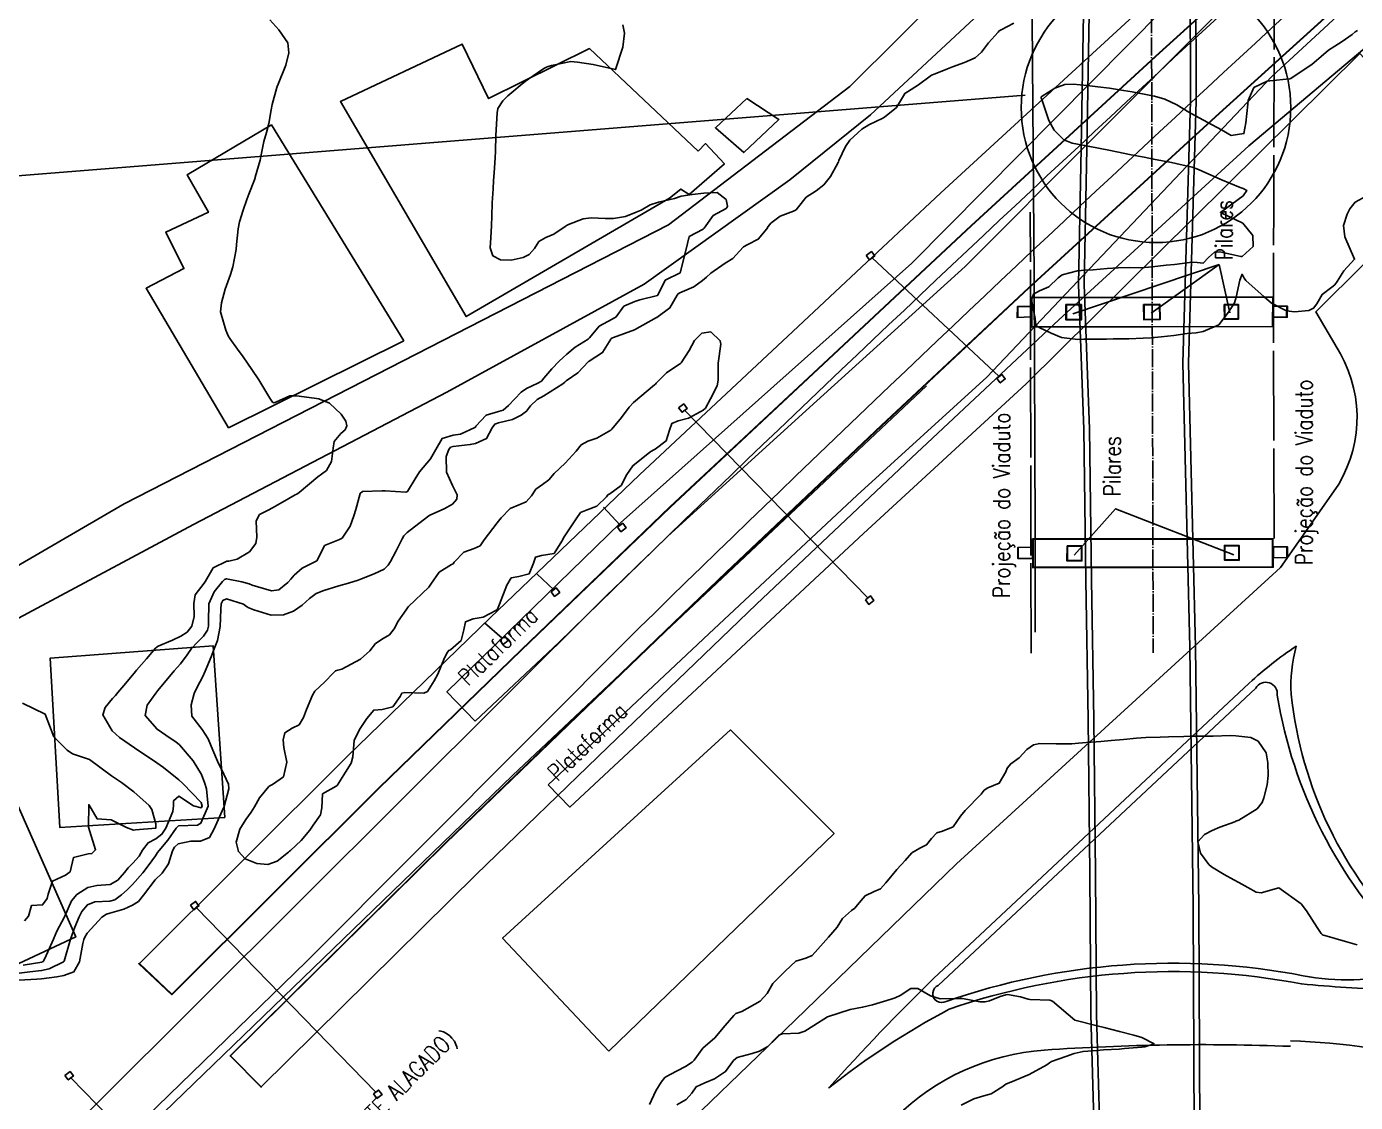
# Model space of a CAD drawing. Header units: metres. Extents: x 318500 to 325275, y 7408834 to 7428799.
# Drawn here: x 320488 to 320606.3, y 7414502.5 to 7414598.2 of the extents above; entities that cross this region are included whole.
import ezdxf

# ---------------------------------------------------------------- set-up
doc = ezdxf.new("R2010")
doc.units = ezdxf.units.M
doc.header["$MEASUREMENT"] = 0
for name, pattern in [('CONTINUO', [0]), ('TRACEJADO', [8.7, 8, -0.7]), ('TRACO-PONTO', [1.88, 1.6, -0.14, 0, -0.14])]:
    doc.linetypes.add(name, pattern=pattern)
for name, color, linetype in [('Canteiro', 45, 'Continuous'), ('Curvas de Nivel 1m', 11, 'Continuous'), ('Curvas de Nivel 5m', 15, 'Continuous'), ('Edificações', 30, 'Continuous'), ('Estação', 45, 'Continuous'), ('Linha Férrea', 20, 'Continuous'), ('PILAR', 45, 'Continuous'), ('PLATAFORMA', 45, 'Continuous'), ('Pontes_Viadutos_Tubos', 190, 'Continuous'), ('Pórticos', 45, 'Continuous'), ('Subestação Elétrica', 143, 'Continuous'), ('TEXTO', 45, 'Continuous'), ('VIADUTO', 190, 'Continuous'), ('Vias Primárias', 230, 'Continuous'), ('Vias Secundárias', 230, 'Continuous')]:
    doc.layers.add(name, color=color, linetype=linetype)
doc.styles.add('ROMANS', font='romans', dxfattribs={"height": 0.2})

msp = doc.modelspace()

# ---------------------------------------------------------------- linework, layer by layer
at = {"layer": 'Canteiro'}
msp.add_lwpolyline([(320569.14, 7414512.91), (320597.4, 7414539.34, -0.82853), (320599.31, 7414538.72, 0.155221), (320610.75, 7414516.25, -0.788711), (320610.6, 7414514.1, -0.115557), (320601.61, 7414513.77, 0.131907), (320569.83, 7414511.48, -1.059905), (320569.14, 7414512.91, 0.220524)], format="xyb", dxfattribs=at)
at = {"layer": 'Curvas de Nivel 1m', "flags": 128}
for points, elevation in [([(320487.31, 7414513.36), (320488.89, 7414513.47), (320489.32, 7414513.5), (320490.67, 7414513.67), (320491.32, 7414513.78), (320492.21, 7414514.11), (320492.7, 7414515), (320493, 7414516.64), (320493.09, 7414516.99), (320493.16, 7414517.2), (320493.37, 7414517.55), (320494.07, 7414518.29), (320494.69, 7414518.97), (320495.11, 7414519.24), (320495.4, 7414519.32), (320496.65, 7414519.7), (320497.41, 7414520.05), (320497.96, 7414520.38), (320498.41, 7414520.93), (320499.43, 7414522.29), (320500.06, 7414522.9), (320500.63, 7414523.72), (320500.99, 7414524.89), (320501.15, 7414525.21), (320501.48, 7414525.49), (320502.62, 7414525.73), (320503.48, 7414525.75), (320504.27, 7414526.06), (320504.7, 7414526.84), (320505.52, 7414528.7), (320505.58, 7414528.83), (320505.98, 7414530.39), (320505.95, 7414530.82), (320505.56, 7414531.7), (320504.99, 7414532.84), (320504.58, 7414533.83), (320504.14, 7414534.85), (320503.61, 7414535.67), (320502.71, 7414536.87), (320502.63, 7414537.88), (320502.92, 7414538.87), (320503.15, 7414539.38), (320503.68, 7414540.39), (320503.9, 7414540.86), (320504.41, 7414542.14), (320504.68, 7414542.85), (320504.97, 7414543.59), (320505.21, 7414544.84), (320505.27, 7414546.35), (320505.31, 7414546.84), (320505.45, 7414547.15), (320505.77, 7414547.3), (320507.31, 7414546.81), (320507.57, 7414546.62), (320507.76, 7414546.5), (320508.22, 7414546.33), (320509.75, 7414545.85), (320510.85, 7414545.87), (320511.75, 7414546.19), (320512.53, 7414546.74), (320513.17, 7414547.32), (320513.78, 7414547.77), (320514.44, 7414548.05), (320515.79, 7414548.45), (320516.63, 7414548.69), (320517.5, 7414548.97), (320517.8, 7414549.07), (320518.93, 7414549.52), (320519.81, 7414549.94), (320520.17, 7414550.29), (320520.37, 7414550.63), (320520.89, 7414551.58), (320521.42, 7414552.62), (320521.56, 7414552.91), (320521.86, 7414553.21), (320523.68, 7414554.59), (320523.79, 7414554.68), (320523.87, 7414554.73), (320525.15, 7414555.3), (320525.89, 7414555.73), (320526.29, 7414556.16), (320526.31, 7414556.56), (320525.91, 7414557.39), (320525.36, 7414558.57), (320525.33, 7414559.96), (320525.57, 7414560.57), (320525.73, 7414560.79), (320525.95, 7414560.86), (320527.48, 7414561.02), (320527.96, 7414561.1), (320528.94, 7414561.56), (320529.44, 7414562.52), (320529.66, 7414562.84), (320529.99, 7414562.94), (320531.24, 7414563.24), (320532, 7414563.63), (320532.5, 7414563.98), (320532.83, 7414564.47), (320533.45, 7414565.03), (320534.02, 7414565.35), (320535.73, 7414566.43), (320535.9, 7414566.57), (320536.03, 7414566.68), (320537.06, 7414567.4), (320538.01, 7414568.4), (320538.04, 7414568.42), (320538.06, 7414568.44), (320539.26, 7414569.2), (320539.98, 7414570.38), (320540.03, 7414570.45), (320540.09, 7414570.48), (320540.24, 7414570.53), (320542.1, 7414571.22), (320544.07, 7414572.32), (320544.1, 7414572.33), (320545.25, 7414573.18), (320545.91, 7414574.3), (320546, 7414574.44), (320546.14, 7414574.52), (320547.37, 7414575.06), (320548.16, 7414575.62), (320548.52, 7414575.91), (320548.89, 7414576.26), (320550.18, 7414577.15), (320550.86, 7414577.56), (320551.44, 7414578.23), (320551.8, 7414578.62), (320552.2, 7414578.81), (320553.12, 7414579.29), (320553.88, 7414580.2), (320554, 7414580.41), (320554.23, 7414580.71), (320555.08, 7414581.33), (320556.24, 7414581.77), (320556.49, 7414581.91), (320556.69, 7414582.16), (320557.39, 7414583.02), (320558.26, 7414583.6), (320558.96, 7414584.13), (320559.54, 7414584.86), (320560.22, 7414586.11), (320560.25, 7414586.17), (320560.3, 7414586.29), (320560.89, 7414587.53), (320561.26, 7414588.1), (320562.34, 7414589.09), (320562.96, 7414589.46), (320564.2, 7414590.06), (320564.3, 7414590.11), (320564.35, 7414590.14), (320565.42, 7414590.99), (320566.04, 7414592.04), (320566.17, 7414592.25), (320566.39, 7414592.41), (320567.38, 7414593.03), (320568.41, 7414593.79), (320568.54, 7414593.87), (320568.87, 7414594), (320569.97, 7414594.43), (320570.42, 7414594.61), (320571.46, 7414595), (320572.42, 7414595.43), (320573, 7414595.94), (320573.62, 7414596.76), (320574.46, 7414597.71), (320574.57, 7414597.81), (320574.73, 7414597.92), (320575.86, 7414598.51)], 723), ([(320487.32, 7414514.01), (320488.28, 7414514.1), (320489.33, 7414514.22), (320489.99, 7414514.37), (320491.29, 7414515.01), (320491.34, 7414515.07), (320491.9, 7414517.01), (320492.29, 7414518.1), (320492.67, 7414519), (320492.92, 7414519.47), (320493.41, 7414520.06), (320494.05, 7414520.34), (320495.41, 7414520.41), (320495.85, 7414520.52), (320496.43, 7414520.95), (320496.95, 7414521.42), (320497.43, 7414521.89), (320498.34, 7414522.93), (320498.82, 7414523.55), (320499.46, 7414524.44), (320499.65, 7414524.72), (320499.79, 7414524.91), (320500.56, 7414525.82), (320501.3, 7414526.88), (320501.5, 7414527.1), (320503.21, 7414527.15), (320503.5, 7414527.33), (320504.16, 7414528.85), (320504.01, 7414530.39), (320503.86, 7414530.86), (320503.56, 7414531.68), (320502.83, 7414532.87), (320501.59, 7414534.3), (320501.27, 7414534.56), (320500.77, 7414534.89), (320499.61, 7414535.69), (320498.54, 7414536.93), (320498.72, 7414537.85), (320499.48, 7414538.91), (320499.66, 7414539.15), (320501.12, 7414540.89), (320501.38, 7414541.19), (320501.69, 7414541.51), (320502.27, 7414542.31), (320502.67, 7414542.87), (320503.17, 7414543.41), (320503.73, 7414543.98), (320504.09, 7414544.5), (320504.18, 7414544.85), (320504.18, 7414545.28), (320504.2, 7414546.85), (320504.7, 7414547.92), (320505.43, 7414548.84), (320505.6, 7414549.02), (320505.79, 7414549.08), (320507.14, 7414548.81), (320507.79, 7414548.62), (320508.07, 7414548.52), (320509.78, 7414548), (320510.44, 7414548.11), (320511.25, 7414548.76), (320511.51, 7414549.04), (320511.8, 7414549.4), (320512.52, 7414550.03), (320513.82, 7414550.69), (320513.84, 7414550.7), (320513.86, 7414550.72), (320514.52, 7414552.03), (320515.84, 7414552.56), (320516.08, 7414552.7), (320516.78, 7414553.76), (320517.13, 7414554.68), (320517.3, 7414555.25), (320517.69, 7414556.67), (320517.9, 7414556.85), (320519.63, 7414556.91), (320519.9, 7414556.9), (320521.74, 7414556.79), (320521.9, 7414556.85), (320522.57, 7414557.96), (320522.97, 7414558.6), (320523.94, 7414559.75), (320524.41, 7414560.58), (320524.98, 7414561.56), (320525.97, 7414561.84), (320526.6, 7414561.93), (320527.88, 7414562.54), (320527.94, 7414562.58), (320527.98, 7414562.65), (320528.89, 7414563.64), (320530, 7414563.96), (320530.42, 7414564.09), (320530.9, 7414564.5), (320532.02, 7414565.68), (320532.5, 7414566), (320533.51, 7414566.47), (320533.83, 7414566.67), (320534.04, 7414566.92), (320534.73, 7414567.77), (320535.4, 7414568.44), (320535.74, 7414568.76), (320536.07, 7414569.05), (320536.82, 7414569.68), (320537.97, 7414570.4), (320538.09, 7414570.51), (320538.95, 7414571.55), (320540.11, 7414572.17), (320540.47, 7414572.37), (320541.16, 7414573.33), (320542.13, 7414573.76), (320542.58, 7414573.9), (320544.14, 7414574.28), (320544.16, 7414574.3), (320544.18, 7414574.32), (320544.84, 7414575.64), (320546.17, 7414576.3), (320546.68, 7414578.29), (320546.97, 7414579.52), (320548.22, 7414580.19), (320548.26, 7414580.23), (320548.29, 7414580.27), (320549.11, 7414581.39), (320550.25, 7414582.03), (320550.35, 7414582.13), (320550.38, 7414582.24), (320550.26, 7414582.81), (320549.45, 7414583.44), (320548.26, 7414583.37), (320547.24, 7414583.26), (320546.26, 7414583.12), (320545.66, 7414582.91), (320544.25, 7414582.57), (320543.51, 7414582.33), (320542.7, 7414581.88), (320542.24, 7414581.68), (320541.29, 7414581.31), (320540.23, 7414581.12), (320539.5, 7414581.12), (320538.23, 7414581.19), (320537.54, 7414581.1), (320536.22, 7414580.6), (320536.1, 7414580.55), (320535.92, 7414580.43), (320534.92, 7414579.74), (320534.2, 7414579.43), (320533.58, 7414579.08), (320533.2, 7414578.47), (320532.74, 7414577.92), (320532.18, 7414577.67), (320531.11, 7414577.43), (320530.18, 7414577.45), (320529.48, 7414577.81), (320529.26, 7414578.52), (320529.32, 7414579.41), (320529.38, 7414580.52), (320529.41, 7414581.34), (320529.44, 7414582.52), (320529.51, 7414583.77), (320529.56, 7414584.52), (320529.61, 7414585.19), (320529.7, 7414586.52), (320529.72, 7414587.11), (320529.76, 7414588.52), (320529.84, 7414590.02), (320529.87, 7414590.52), (320529.95, 7414590.92), (320530.37, 7414591.59), (320530.83, 7414592.04), (320531.36, 7414592.5), (320531.91, 7414592.97), (320532.39, 7414593.34), (320533.07, 7414593.81), (320534.04, 7414594.46), (320534.27, 7414594.6), (320534.41, 7414594.66), (320534.71, 7414594.75), (320536.42, 7414595.09), (320537.03, 7414595.04), (320538.41, 7414594.83), (320540.41, 7414594.38), (320541.05, 7414596.37), (320541.2, 7414597.62), (320541.05, 7414598.37)], 722), ([(320487.69, 7414514.7), (320489.34, 7414514.98), (320489.39, 7414514.99), (320489.46, 7414515.04), (320489.61, 7414515.3), (320490.39, 7414517.03), (320490.68, 7414517.72), (320491.36, 7414519.02), (320491.39, 7414519.07), (320492, 7414520.42), (320492.47, 7414521), (320493.43, 7414521.63), (320494.24, 7414521.79), (320495.43, 7414521.89), (320496.1, 7414522.28), (320496.7, 7414522.95), (320497.02, 7414523.37), (320497.45, 7414523.77), (320498, 7414524.39), (320498.31, 7414524.93), (320498.81, 7414525.59), (320499.49, 7414525.95), (320500.03, 7414526.36), (320500.38, 7414526.9), (320501, 7414528.37), (320501.07, 7414528.89), (320501.07, 7414529.34), (320501.53, 7414529.74), (320502.85, 7414528.87), (320503.52, 7414528.69), (320503.63, 7414528.86), (320503.52, 7414529.19), (320501.9, 7414530.88), (320501.55, 7414531.2), (320500.19, 7414532.28), (320499.58, 7414532.72), (320499.3, 7414532.91), (320498.25, 7414533.59), (320497.59, 7414534.03), (320496.26, 7414534.95), (320495.61, 7414535.55), (320494.79, 7414536.97), (320494.98, 7414537.63), (320495.65, 7414538.42), (320495.9, 7414538.71), (320496.1, 7414538.96), (320496.81, 7414539.8), (320497.68, 7414540.82), (320497.78, 7414540.94), (320498.66, 7414541.96), (320499.47, 7414542.91), (320499.6, 7414543.02), (320499.71, 7414543.08), (320500.98, 7414543.63), (320501.73, 7414543.96), (320502.27, 7414544.33), (320502.69, 7414544.87), (320502.9, 7414545.72), (320502.87, 7414546.87), (320503, 7414547.64), (320503.79, 7414548.68), (320503.87, 7414548.77), (320503.92, 7414548.86), (320504.61, 7414550.05), (320505.82, 7414550.64), (320505.99, 7414550.66), (320506.72, 7414550.82), (320507.83, 7414551.49), (320508.4, 7414552.23), (320508.49, 7414552.79), (320508.42, 7414554.24), (320508.73, 7414554.79), (320509.48, 7414555.18), (320509.88, 7414555.38), (320510.76, 7414555.89), (320511.9, 7414556.54), (320512.04, 7414556.61), (320512.24, 7414556.74), (320513.91, 7414558.14), (320514.25, 7414558.38), (320514.68, 7414558.71), (320515.12, 7414559.52), (320515.29, 7414560.71), (320515.38, 7414561.28), (320515.97, 7414562), (320516.34, 7414562.33), (320516.51, 7414562.69), (320516.4, 7414563.11), (320515.99, 7414563.72), (320514.95, 7414564.71), (320514.01, 7414565.08), (320513.59, 7414565.14), (320512.01, 7414565.34), (320511.41, 7414565.36), (320510.17, 7414564.78), (320510, 7414564.74), (320509.89, 7414564.78), (320509.64, 7414565.15), (320508.66, 7414566.79), (320508.04, 7414567.71), (320507.26, 7414568.81), (320506.76, 7414569.51), (320506.08, 7414570.46), (320505.93, 7414570.68), (320505.86, 7414570.83), (320505.72, 7414571.2), (320505.26, 7414572.84), (320505.33, 7414573.64), (320505.68, 7414574.84), (320506.15, 7414576.16), (320506.36, 7414576.83), (320506.64, 7414578.36), (320506.68, 7414578.82), (320506.81, 7414580.22), (320506.94, 7414580.82), (320507.28, 7414581.86), (320507.59, 7414582.81), (320507.76, 7414583.29), (320508.27, 7414584.58), (320508.33, 7414584.74), (320508.35, 7414584.8), (320508.77, 7414586.32), (320508.86, 7414586.79), (320509.12, 7414587.99), (320509.34, 7414588.79), (320509.55, 7414589.57), (320509.77, 7414590.79), (320509.86, 7414591.28), (320510.26, 7414592.78), (320510.29, 7414592.87), (320510.38, 7414593.09), (320511.06, 7414594.77), (320511.32, 7414595.87), (320511.23, 7414596.77), (320510.45, 7414597.9), (320509.63, 7414598.79)], 721), ([(320607.89, 7414583.48), (320606.26, 7414582.58), (320605.78, 7414581.98), (320605.54, 7414581.51), (320605.22, 7414580.52), (320605.32, 7414579.51), (320606.19, 7414577.5), (320605.23, 7414576.46), (320604.65, 7414575.52), (320604.45, 7414575.23), (320604.16, 7414575.02), (320603.32, 7414574.37), (320602.84, 7414573.54), (320602.54, 7414573.14), (320602.13, 7414572.95), (320600.86, 7414572.84), (320600.13, 7414572.92), (320598.81, 7414573.59), (320598.15, 7414574.17), (320596.52, 7414575.62), (320596.37, 7414575.83), (320596.18, 7414576.17), (320595.99, 7414575.63), (320595.67, 7414574.12), (320595.5, 7414573.64), (320594.98, 7414572.8), (320594.11, 7414571.66), (320592.71, 7414571.07), (320592.1, 7414570.97), (320591.3, 7414570.89), (320590.1, 7414570.72), (320588.97, 7414570.6), (320588.1, 7414570.51), (320587.38, 7414570.47), (320586.1, 7414570.43), (320584.72, 7414570.41), (320584.1, 7414570.4), (320582.67, 7414570.38), (320582.1, 7414570.38), (320581.55, 7414570.37), (320580.1, 7414570.55), (320579.18, 7414570.94), (320578.11, 7414571.43), (320577.84, 7414571.61), (320577.79, 7414571.87), (320577.75, 7414572.24), (320577.45, 7414573.88), (320577.61, 7414574.41), (320578.15, 7414574.68), (320578.97, 7414575.05), (320579.82, 7414575.85), (320580.17, 7414576.13), (320581.52, 7414576.48), (320582.18, 7414576.52), (320582.93, 7414576.56), (320584.18, 7414576.67), (320585.14, 7414576.74), (320586.18, 7414576.76), (320587.18, 7414576.75), (320588.18, 7414576.83), (320589.44, 7414576.98), (320590.18, 7414577.03), (320591.75, 7414577.25), (320592.19, 7414577.22), (320592.71, 7414577.15), (320593.2, 7414577.67), (320593.74, 7414578.12), (320594.2, 7414578.16), (320596.08, 7414577.74), (320596.19, 7414577.75), (320597.18, 7414578.64), (320597.13, 7414579.62), (320596.24, 7414580.72), (320594.25, 7414581.66), (320596.27, 7414583.16), (320596.6, 7414583.62), (320596.27, 7414583.81), (320596, 7414583.9), (320594.28, 7414584.6), (320592.64, 7414585.33), (320592.3, 7414585.49), (320591.75, 7414585.69), (320590.3, 7414586.03), (320589.91, 7414586.11), (320588.31, 7414586.42), (320587.48, 7414586.58), (320586.32, 7414586.8), (320585.04, 7414587.05), (320584.32, 7414587.2), (320582.62, 7414587.52), (320582.33, 7414587.58), (320581.06, 7414587.83), (320580.33, 7414588.14), (320579.47, 7414588.98), (320578.99, 7414589.86), (320578.38, 7414591.62), (320578.3, 7414591.87), (320578.31, 7414591.94), (320578.38, 7414592), (320579.53, 7414592.72), (320580.4, 7414593.05), (320581.15, 7414593.08), (320582.4, 7414592.95), (320583.35, 7414592.85), (320584.39, 7414592.72), (320585.64, 7414592.52), (320586.39, 7414592.39), (320588.06, 7414592.07), (320588.38, 7414592), (320589.32, 7414591.73), (320590.37, 7414591.23), (320591.45, 7414590.6), (320592.36, 7414590.09), (320593.12, 7414589.67), (320594.34, 7414589.01), (320595.21, 7414588.52), (320596.34, 7414588.68), (320596.51, 7414589.63), (320596.69, 7414591.31), (320596.73, 7414591.62), (320597.23, 7414592.78), (320598.41, 7414593.34), (320598.65, 7414593.37), (320600.41, 7414593.55), (320600.44, 7414593.55), (320600.52, 7414593.58), (320602.42, 7414594.87), (320602.8, 7414595.17), (320603.22, 7414595.54), (320603.87, 7414596.1), (320604.44, 7414596.47), (320605.1, 7414596.87), (320605.98, 7414597.51), (320606.25, 7414597.72), (320606.47, 7414597.85)], 724), ([(320606.42, 7414516.52), (320605.38, 7414516.8), (320603.56, 7414517.35), (320603.39, 7414517.39), (320603.3, 7414517.44), (320603.22, 7414517.52), (320602.88, 7414518.05), (320601.92, 7414519.54), (320601.43, 7414520.16), (320599.45, 7414521.58), (320597.89, 7414521.15), (320597.44, 7414521.21), (320596.7, 7414521.61), (320595.9, 7414522.07), (320595.46, 7414522.3), (320594.6, 7414522.78), (320593.47, 7414523.46), (320593.23, 7414523.66), (320592.48, 7414524.67), (320592.25, 7414525.67), (320592.84, 7414526.34), (320593.52, 7414526.69), (320594.19, 7414526.98), (320595.53, 7414527.47), (320595.64, 7414527.52), (320595.88, 7414527.62), (320597.54, 7414528.62), (320597.96, 7414529.19), (320598.11, 7414529.59), (320598.42, 7414530.74), (320598.5, 7414531.59), (320598.47, 7414532.71), (320598.32, 7414533.59), (320597.62, 7414534.63), (320596.97, 7414534.96), (320595.62, 7414535.12), (320595.12, 7414535.14), (320593.62, 7414535.09), (320592.21, 7414535.08), (320591.62, 7414535.08), (320591, 7414535.06), (320589.62, 7414535.02), (320588.9, 7414535), (320587.62, 7414534.96), (320586.77, 7414534.9), (320585.62, 7414534.79), (320584.52, 7414534.68), (320583.62, 7414534.6), (320582.32, 7414534.52), (320581.62, 7414534.45), (320581.04, 7414534.4), (320579.62, 7414534.4), (320578.18, 7414534.42), (320577.61, 7414534.3), (320577.03, 7414533.88), (320576.34, 7414533.15), (320575.59, 7414532.63), (320575.26, 7414532.23), (320575.14, 7414531.9), (320574.57, 7414530.9), (320573.56, 7414530.48), (320573.22, 7414530.26), (320572.95, 7414529.93), (320571.54, 7414528.46), (320571.13, 7414527.96), (320570.46, 7414527.02), (320569.51, 7414526.62), (320569.02, 7414526.47), (320568.54, 7414525.99), (320568.08, 7414525.41), (320567.49, 7414525.12), (320566.8, 7414524.7), (320566.18, 7414524.02), (320565.46, 7414523.22), (320564.46, 7414522.04), (320563.99, 7414521.51), (320563.44, 7414521.26), (320562.62, 7414520.88), (320561.94, 7414520.07), (320561.72, 7414519.78), (320561.41, 7414519.57), (320560.63, 7414518.86), (320560.15, 7414518.1), (320559.38, 7414517.19), (320558.42, 7414516.12), (320557.93, 7414515.56), (320557.36, 7414515.34), (320556.45, 7414515.05), (320555.5, 7414514.16), (320555.43, 7414514.07), (320555.34, 7414514.01), (320554.41, 7414513.08), (320553.92, 7414512.18), (320553.3, 7414511.5), (320551.66, 7414510.58), (320551.29, 7414510.47), (320551.11, 7414510.4), (320550.94, 7414510.22), (320550.16, 7414509.35), (320549.26, 7414508.24), (320548.19, 7414507.31), (320547.4, 7414506.27), (320547.23, 7414506.09), (320546.63, 7414505.69), (320545.22, 7414504.95), (320544.81, 7414504.71), (320544.47, 7414504.31), (320543.99, 7414503.52), (320543.45, 7414502.32)], 723), ([(320571.18, 7414502.26), (320572.32, 7414502.81), (320573.2, 7414503.08), (320573.85, 7414503.26), (320574.88, 7414503.9), (320575.06, 7414504.06), (320575.21, 7414504.15), (320575.61, 7414504.29), (320577.22, 7414504.97), (320578.8, 7414505.85), (320579.05, 7414506.03), (320579.23, 7414506.13), (320580.48, 7414506.59), (320581.25, 7414506.86), (320582.03, 7414507.03), (320583.25, 7414507.13), (320583.86, 7414507.17), (320585.25, 7414507.24), (320585.73, 7414507.28), (320587.26, 7414507.42), (320587.54, 7414507.45), (320588.35, 7414507.72), (320587.27, 7414508.28), (320586.54, 7414508.48), (320585.28, 7414508.8), (320583.9, 7414509.16), (320583.28, 7414509.32), (320581.29, 7414509.82), (320579.31, 7414511.49), (320579.06, 7414511.59), (320577.31, 7414511.65), (320577.13, 7414511.69), (320576.47, 7414511.88), (320575.31, 7414512.09), (320575.14, 7414512.08), (320574.64, 7414511.91), (320573.7, 7414511.53), (320573.31, 7414511.45), (320572.84, 7414511.46), (320571.31, 7414511.73), (320571.09, 7414511.74), (320569.31, 7414511.72), (320568.46, 7414511.99), (320567.32, 7414512.63), (320566.71, 7414512.62), (320565.74, 7414512.02), (320565.31, 7414511.8), (320564.96, 7414511.68), (320563.3, 7414511.17), (320562.4, 7414510.97), (320561.3, 7414510.76), (320559.29, 7414510.11), (320558.05, 7414509.35), (320557.27, 7414508.83), (320556.74, 7414508.67), (320555.27, 7414508.59), (320554.96, 7414508.47), (320554.64, 7414508.17), (320553.96, 7414507.47), (320553.24, 7414507.05), (320552.58, 7414506.86), (320551.23, 7414506.5), (320551.08, 7414506.38), (320550.92, 7414506.22), (320550.21, 7414505.24), (320549.21, 7414504.61), (320548.35, 7414504.25), (320547.59, 7414503.88), (320547.2, 7414503.33), (320546.71, 7414502.76), (320545.88, 7414502.29)], 722)]:
    msp.add_lwpolyline(points, dxfattribs=dict(at, elevation=elevation))
at = {"layer": 'Curvas de Nivel 1m', "elevation": 724, "flags": 128}
msp.add_lwpolyline([(320548.9, 7414571.06), (320549.74, 7414570.25), (320549.78, 7414569.94), (320549.55, 7414568.25), (320549.55, 7414566.74), (320549.45, 7414566.25), (320548.86, 7414565.1), (320548.41, 7414564.26), (320548.21, 7414564.07), (320548.01, 7414563.95), (320546.91, 7414563.37), (320545.99, 7414563.12), (320545.41, 7414562.88), (320545.22, 7414562.31), (320544.92, 7414561.36), (320543.95, 7414560.61), (320543.76, 7414560.52), (320543.47, 7414560.33), (320541.94, 7414559.14), (320541.41, 7414558.36), (320540.91, 7414557.37), (320539.9, 7414556.65), (320539.73, 7414556.55), (320539.6, 7414556.38), (320538.74, 7414555.54), (320537.88, 7414555.22), (320537.3, 7414554.99), (320536.91, 7414554.41), (320535.85, 7414552.82), (320535.63, 7414552.43), (320534.95, 7414551.33), (320533.83, 7414551.16), (320533.28, 7414551.01), (320533.11, 7414550.47), (320532.74, 7414549.53), (320531.8, 7414549.28), (320531.13, 7414549.16), (320530.74, 7414548.5), (320530.08, 7414546.81), (320529.97, 7414546.51), (320529.9, 7414546.37), (320529.77, 7414546.26), (320528.63, 7414545.65), (320527.75, 7414545.53), (320527.05, 7414545.25), (320526.91, 7414544.55), (320526.68, 7414543.6), (320525.71, 7414542.77), (320525.57, 7414542.7), (320525.45, 7414542.56), (320525.2, 7414542.06), (320524.59, 7414540.58), (320524.26, 7414540), (320523.67, 7414539.06), (320523.35, 7414538.91), (320521.67, 7414538.97), (320521.39, 7414538.89), (320521.24, 7414538.62), (320520.59, 7414537.69), (320519.64, 7414537.46), (320518.89, 7414537.4), (320518.29, 7414536.66), (320517.62, 7414535.68), (320517.16, 7414534.68), (320517.03, 7414533.24), (320516.89, 7414532.68), (320516.39, 7414531.87), (320515.63, 7414530.7), (320515.55, 7414530.63), (320514.32, 7414529.94), (320514.26, 7414528.71), (320514.14, 7414528.09), (320513.5, 7414527.16), (320513.19, 7414526.72), (320512.43, 7414525.79), (320511.47, 7414524.92), (320511.38, 7414524.84), (320511.29, 7414524.75), (320510.28, 7414523.95), (320509.45, 7414523.67), (320508.48, 7414523.76), (320507.46, 7414524.18), (320506.85, 7414524.81), (320506.65, 7414525.64), (320506.96, 7414526.81), (320507.51, 7414527.67), (320507.99, 7414528.32), (320508.27, 7414528.79), (320508.73, 7414529.59), (320509.55, 7414530.59), (320509.65, 7414530.67), (320509.88, 7414530.78), (320510.85, 7414531.47), (320511.16, 7414532.76), (320510.9, 7414534.07), (320510.82, 7414534.76), (320510.99, 7414535.38), (320511.62, 7414535.78), (320512.26, 7414536.1), (320512.64, 7414536.73), (320512.91, 7414537.46), (320513.44, 7414538.72), (320513.66, 7414539.07), (320514.5, 7414539.88), (320515.32, 7414540.7), (320515.49, 7414540.9), (320515.69, 7414540.96), (320516.04, 7414541.05), (320517.7, 7414541.92), (320518.53, 7414542.66), (320519.06, 7414543.31), (320519.73, 7414543.77), (320520.28, 7414544.08), (320520.71, 7414544.63), (320521.06, 7414545.31), (320521.77, 7414546.31), (320521.89, 7414546.49), (320521.99, 7414546.62), (320523.79, 7414548.34), (320523.97, 7414548.59), (320524.72, 7414549.66), (320525.82, 7414550.34), (320525.96, 7414550.42), (320526.06, 7414550.56), (320526.92, 7414551.46), (320527.84, 7414551.78), (320528.36, 7414552.01), (320528.73, 7414552.53), (320529.87, 7414554.05), (320530.24, 7414554.5), (320531.04, 7414555.34), (320531.89, 7414555.7), (320532.45, 7414555.92), (320532.92, 7414556.47), (320533.32, 7414557.06), (320533.91, 7414557.46), (320534.48, 7414557.89), (320534.96, 7414558.44), (320535.94, 7414559.37), (320536.92, 7414560.42), (320537.36, 7414561), (320537.96, 7414561.31), (320538.76, 7414561.6), (320539.98, 7414562.3), (320540.02, 7414562.33), (320540.07, 7414562.38), (320540.94, 7414563.42), (320541.63, 7414564.36), (320542.01, 7414564.76), (320543.89, 7414566.32), (320543.96, 7414566.39), (320544.03, 7414566.48), (320544.95, 7414567.4), (320546.06, 7414568.14), (320546.16, 7414568.2), (320546.26, 7414568.3), (320546.98, 7414569.38), (320547.45, 7414570.28), (320548.1, 7414570.94)], close=True, dxfattribs=at)
at = {"layer": 'Curvas de Nivel 5m', "elevation": 720, "flags": 128}
msp.add_lwpolyline([(320487.8, 7414518.64), (320488.17, 7414519.06), (320488.44, 7414520.02), (320489.41, 7414520.06), (320489.82, 7414520.63), (320489.92, 7414521.03), (320490.29, 7414522.18), (320491.44, 7414522.72), (320491.87, 7414523.01), (320492.18, 7414524.29), (320493.46, 7414524.6), (320493.81, 7414524.64), (320494.13, 7414524.98), (320493.5, 7414526.99), (320493.52, 7414528.99), (320494.26, 7414527.73), (320495.51, 7414527.63), (320496.88, 7414526.95), (320497.5, 7414526.73), (320497.68, 7414526.75), (320499.5, 7414526.9), (320499.5, 7414527.29), (320499.15, 7414528.55), (320498.9, 7414528.92), (320497.54, 7414530.12), (320496.43, 7414530.95), (320495.56, 7414531.56), (320493.58, 7414532.99), (320492.08, 7414533.5), (320491.59, 7414533.82), (320490.43, 7414535.03), (320489.63, 7414537.04), (320487.64, 7414538)], dxfattribs=at)
at = {"layer": 'Edificações'}
for points in [[(320547.77, 7414587.13), (320548.43, 7414587.79), (320550.1, 7414586), (320546.97, 7414583.27), (320546.23, 7414583.74), (320545.23, 7414582.94), (320527.11, 7414572.41), (320515.92, 7414591.53), (320526.77, 7414596.65), (320529.11, 7414591.79), (320538.1, 7414596.25), (320547.77, 7414587.13)], [(320552.1, 7414591.79), (320549.3, 7414589.2), (320551.83, 7414587), (320554.96, 7414589.93), (320552.1, 7414591.79)], [(320521.58, 7414570.26), (320505.97, 7414562.52), (320498.62, 7414574.92), (320502, 7414576.68), (320500.38, 7414579.92), (320504.17, 7414581.68), (320502.27, 7414585), (320509.78, 7414589.46), (320521.58, 7414570.26)], [(320505.63, 7414527.84), (320504.61, 7414543.1), (320490.08, 7414542.01), (320490.95, 7414526.95), (320505.63, 7414527.84)], [(320458.49, 7414501.38), (320449.31, 7414521.57), (320483.62, 7414536.97), (320492.36, 7414517.22), (320458.49, 7414501.38)]]:
    msp.add_lwpolyline(points, close=True, dxfattribs=at)
at = {"layer": 'Estação'}
for points in [[(320558.32, 7414564.91), (320571.53, 7414576.86), (320605.28, 7414610.68), (320640.07, 7414641.31), (320665.06, 7414663.64), (320676.19, 7414673.74)], [(320534.42, 7414530.76), (320536.34, 7414528.77), (320562.47, 7414553.11), (320576.97, 7414566.41), (320606.66, 7414595.81), (320610.96, 7414591.17), (320644.2, 7414619.23), (320645.08, 7414619.97), (320645.72, 7414618.69), (320657.45, 7414629.69), (320655.66, 7414631.9), (320658.88, 7414634.82), (320655.21, 7414639.36), (320666.55, 7414649.49), (320664.48, 7414651.71), (320658.64, 7414646.78), (320642.14, 7414632.16), (320624.44, 7414617.43), (320598.83, 7414593.75), (320573.46, 7414567.01), (320561.91, 7414556.52), (320548.71, 7414544.17), (320534.42, 7414530.76)], [(320637.81, 7414644.37), (320601.97, 7414612.67), (320566.8, 7414577.15), (320540.86, 7414554.05), (320525.4, 7414539.02), (320527.91, 7414536.42)], [(320527.91, 7414536.42), (320535.37, 7414543.41), (320545.08, 7414552.86), (320558.32, 7414564.91)]]:
    msp.add_lwpolyline(points, dxfattribs=at)
at = {"layer": 'Linha Férrea'}
for points in [[(320223.39, 7414139.11, -0.076005), (320320.44, 7414312, -0.027328), (320414.07, 7414419.91, -0.009752), (320494.14, 7414502.31), (320539.58, 7414547.56, -0.011191), (320630.31, 7414631.79), (320756.6, 7414744.3), (320803.26, 7414786.66, 0.019521), (320844.17, 7414825.78, 0.046857), (320912.06, 7414907.56, 0.028693), (320959.44, 7414990.44), (320996.91, 7415059.89, -0.026975), (321044.53, 7415137.19, -0.050883), (321124.04, 7415226.54, -0.025562), (321181.81, 7415273.24, -0.010464), (321204.93, 7415290.01), (321276, 7415340.1, 0.037465), (321348.3, 7415399.17, 0.070178), (321431.57, 7415506.43, 0.032105), (321468.49, 7415582.4, 0.011032), (321478.31, 7415606.63)], [(320241.05, 7414171.32, -0.059467), (320320.45, 7414305.19), (320344.43, 7414335.6, -0.01773), (320382.82, 7414380.15), (320405.48, 7414405.16, -0.004312), (320469.58, 7414472.04, 0.00127), (320499.63, 7414502.17), (320512.9, 7414515.04), (320542.51, 7414544.71, -0.011757), (320633.32, 7414629.25), (320777.07, 7414757.12, 0.012969)]]:
    msp.add_lwpolyline(points, format="xyb", dxfattribs=at)
msp.add_lwpolyline([(320500.2, 7414501.6), (320531.25, 7414531.59), (320568.1, 7414566.23)], dxfattribs=at)
at = {"layer": 'PILAR', "linetype": 'CONTINUO'}
for points in [[(320577.44, 7414571.45, 729.7), (320598.92, 7414571.51, 729.73), (320598.95, 7414574.15, 729.73), (320577.42, 7414574.1, 729.7)], [(320598.89, 7414571.53, 730.99), (320598.92, 7414574.12, 730.99), (320577.46, 7414574.06, 731), (320577.47, 7414571.48, 731)], [(320580.49, 7414573.47, 724.63), (320580.5, 7414572.1, 724.63), (320581.9, 7414572.12, 724.56), (320581.88, 7414573.47, 724.56)], [(320580.54, 7414573.43, 729.72), (320580.55, 7414572.15, 729.71), (320581.85, 7414572.16, 729.72), (320581.84, 7414573.44, 729.72)], [(320587.42, 7414573.48, 723.6), (320587.44, 7414572.1, 723.6), (320588.88, 7414572.13, 723.54), (320588.86, 7414573.51, 723.54)], [(320587.46, 7414573.44, 729.72), (320587.48, 7414572.15, 729.71), (320588.85, 7414572.17, 729.73), (320588.83, 7414573.46, 729.72)], [(320594.59, 7414573.48, 723.54), (320594.61, 7414572.16, 723.54), (320595.87, 7414572.18, 723.52), (320595.86, 7414573.49, 723.52)], [(320594.64, 7414573.44, 729.74), (320594.65, 7414572.21, 729.72), (320595.84, 7414572.23, 729.72), (320595.82, 7414573.45, 729.74)], [(320577.39, 7414573.29, 731.16), (320576.18, 7414573.3, 731.61), (320576.16, 7414572.32, 731.6), (320577.4, 7414572.38, 731.17)], [(320598.97, 7414573.34, 731.22), (320600.18, 7414573.33, 731.62), (320600.15, 7414572.35, 731.61), (320598.95, 7414572.36, 731.23)], [(320577.54, 7414552.62, 728.59), (320577.56, 7414550.04, 728.6), (320598.95, 7414550.1, 728.58), (320598.93, 7414552.64, 728.61)], [(320577.6, 7414552.56, 730.15), (320577.6, 7414550.1, 729.92), (320598.9, 7414550.14, 729.89), (320598.89, 7414552.61, 729.89)], [(320594.62, 7414552.06, 723.16), (320594.62, 7414550.73, 723.16), (320595.91, 7414550.72, 723.16), (320595.92, 7414552.05, 723.21)], [(320577.54, 7414550.89, 730.08), (320577.54, 7414551.9, 730.07), (320576.22, 7414551.86, 730.36), (320576.22, 7414550.89, 730.37)], [(320580.6, 7414552.01, 723.41), (320580.59, 7414550.67, 723.36), (320581.92, 7414550.67, 723.34), (320581.93, 7414552.01, 723.41)], [(320580.64, 7414551.97, 728.58), (320580.63, 7414550.71, 728.58), (320581.89, 7414550.71, 728.57), (320581.89, 7414551.96, 728.58)], [(320594.65, 7414552.02, 728.57), (320594.65, 7414550.76, 728.55), (320595.89, 7414550.75, 728.55), (320595.88, 7414552.02, 728.56)], [(320598.98, 7414551.93, 730.06), (320600.22, 7414551.93, 730.44), (320600.22, 7414550.96, 730.42), (320598.98, 7414550.93, 730.05)]]:
    msp.add_polyline3d(points, close=True, dxfattribs=at)
for points in [[(320576.18, 7414573.3, 731.61), (320576.23, 7414573.26, 732.82), (320576.22, 7414572.39, 732.83), (320576.16, 7414572.32, 731.6)], [(320600.18, 7414573.33, 731.62), (320600.22, 7414573.34, 732.81), (320600.2, 7414572.33, 732.8), (320600.15, 7414572.35, 731.61)], [(320576.22, 7414551.86, 730.36), (320576.26, 7414551.83, 731.12), (320576.26, 7414550.91, 731.69), (320576.22, 7414550.89, 730.37)], [(320600.22, 7414550.96, 730.42), (320600.17, 7414550.98, 731.74), (320600.17, 7414551.91, 731.73), (320600.22, 7414551.93, 730.44)]]:
    msp.add_polyline3d(points, dxfattribs=at)
at = {"layer": 'PLATAFORMA', "linetype": 'CONTINUO'}
for points in [[(320498.03, 7414514.85, 724.93), (320516.56, 7414533.3, 724.78), (320529.26, 7414545.6, 724.74), (320542.54, 7414558.34, 724.71), (320556.18, 7414571.09, 724.68), (320569.38, 7414583.41, 724.61), (320586.12, 7414598.79, 724.53), (320658.01, 7414663.73, 724.57), (320672.45, 7414676.85, 724.54)], [(320500.91, 7414512.14, 724.94), (320519.33, 7414530.49, 724.78), (320532, 7414542.75, 724.74), (320545.26, 7414555.47, 724.71), (320558.88, 7414568.2, 724.68), (320572.06, 7414580.51, 724.61), (320588.8, 7414595.88, 724.53), (320676.56, 7414675.29, 724.53)], [(320676.59, 7414675.25, 723.35), (320588.83, 7414595.84, 723.35), (320572.1, 7414580.47, 723.35), (320558.91, 7414568.16, 723.35), (320545.29, 7414555.43, 723.35), (320532.03, 7414542.72, 723.35), (320519.36, 7414530.45, 723.35), (320500.91, 7414512.08, 723.58), (320500.91, 7414512.14, 724.94)], [(320681.75, 7414669.7, 724.54), (320681.75, 7414669.78, 723.37), (320594.13, 7414590.51, 723.37), (320577.19, 7414575, 723.37), (320564.07, 7414562.71, 723.37), (320550.26, 7414549.66, 723.37), (320537.01, 7414536.93, 723.37), (320525.27, 7414525.59, 723.37), (320506.1, 7414506.64, 723.53)], [(320681.75, 7414669.7, 724.54), (320594.17, 7414590.46, 724.48), (320577.23, 7414574.96, 724.54), (320564.1, 7414562.66, 724.6), (320550.3, 7414549.62, 724.68), (320537.05, 7414536.88, 724.73), (320525.31, 7414525.55, 724.75), (320506.14, 7414506.63, 724.77)], [(320508.87, 7414503.89, 724.87), (320528.01, 7414522.78, 724.75), (320539.74, 7414534.1, 724.73), (320552.97, 7414546.82, 724.68), (320566.76, 7414559.84, 724.6), (320579.86, 7414572.12, 724.54), (320596.77, 7414587.6, 724.48), (320615.56, 7414603.43, 724.52)], [(320500.91, 7414512.08, 723.58), (320497.97, 7414514.84, 723.5), (320498.03, 7414514.85, 724.93)], [(320500.91, 7414512.14, 724.94), (320498.03, 7414514.85, 724.93)], [(320506.14, 7414506.63, 724.77), (320506.1, 7414506.64, 723.53), (320508.87, 7414503.84, 723.44), (320508.87, 7414503.89, 724.87)], [(320506.14, 7414506.63, 724.77), (320508.87, 7414503.89, 724.87)]]:
    msp.add_polyline3d(points, dxfattribs=at)
at = {"layer": 'Pontes_Viadutos_Tubos'}
for points in [[(320535.76, 7414406.62), (320537.38, 7414404.48, 0.151731), (320559.4, 7414406.62, 0.162986), (320574.61, 7414419.99, 0.153479), (320579.31, 7414440.86), (320583.91, 7414453.16), (320582.98, 7414490.14), (320583.02, 7414499.84), (320582.71, 7414510.32), (320582.63, 7414522.86), (320582.49, 7414536.56), (320582.27, 7414548.95), (320582.11, 7414562.4), (320581.62, 7414575.27), (320581.86, 7414587.37), (320582.06, 7414599.35), (320582.17, 7414617.78), (320582.6, 7414642.74), (320582.6, 7414666.21), (320582.82, 7414687.37), (320583.03, 7414712.6)], [(320592.49, 7414700.35), (320592.54, 7414679.24), (320592.37, 7414658.12), (320592.09, 7414634.11), (320592.03, 7414613.62), (320592.09, 7414591.6), (320591.41, 7414568.27), (320592.03, 7414543.01), (320592.32, 7414519.85), (320592.43, 7414500), (320592.8, 7414482.46), (320596.82, 7414473.61), (320596.88, 7414468.25, 0.124469), (320601.67, 7414459.89, 0.19403), (320611.44, 7414455.54, 0.124356), (320621.52, 7414457.71, 0.071365), (320623.66, 7414459.18), (320623.89, 7414462, 0.071365)]]:
    msp.add_lwpolyline(points, format="xyb", dxfattribs=at)
at = {"layer": 'Pórticos'}
for points in [[(320562.73, 7414577.84), (320563.19, 7414578.19), (320563.49, 7414577.8), (320563.03, 7414577.44)], [(320574.34, 7414566.9), (320574.8, 7414567.25), (320575.1, 7414566.86), (320574.65, 7414566.51)], [(320546.02, 7414564.29), (320546.48, 7414564.64), (320546.79, 7414564.24), (320546.33, 7414563.89)], [(320540.59, 7414553.67), (320541.05, 7414554.02), (320541.35, 7414553.62), (320540.89, 7414553.27)], [(320534.68, 7414547.91), (320535.14, 7414548.26), (320535.45, 7414547.86), (320534.99, 7414547.51)], [(320562.65, 7414547.2), (320563.11, 7414547.55), (320563.41, 7414547.15), (320562.95, 7414546.8)], [(320530.1, 7414543.63), (320530.56, 7414543.98), (320530.87, 7414543.58), (320530.41, 7414543.23)], [(320502.57, 7414520.03), (320503.03, 7414520.38), (320503.33, 7414519.98), (320502.87, 7414519.63)], [(320491.4, 7414504.89), (320491.86, 7414505.24), (320492.16, 7414504.85), (320491.7, 7414504.5)], [(320518.86, 7414503.25), (320519.32, 7414503.6), (320519.63, 7414503.2), (320519.17, 7414502.85)]]:
    msp.add_lwpolyline(points, close=True, dxfattribs=at)
for points in [[(320574.57, 7414567.08), (320563.26, 7414577.62)], [(320562.88, 7414547.37), (320546.56, 7414564.07)], [(320540.82, 7414553.84), (320539.34, 7414555.45)], [(320534.91, 7414548.09), (320533.41, 7414549.52)], [(320530.33, 7414543.8), (320528.74, 7414545.15)], [(320519.09, 7414503.42), (320503.1, 7414519.81)], [(320498.86, 7414497.56), (320491.93, 7414504.67)]]:
    msp.add_lwpolyline(points, dxfattribs=at)
at = {"layer": 'Subestação Elétrica'}
msp.add_lwpolyline([(320539.82, 7414507.05), (320530.36, 7414517.1), (320550.65, 7414535.63), (320559.87, 7414526.42), (320539.82, 7414507.05)], dxfattribs=at)
at = {"layer": 'TEXTO', "linetype": 'CONTINUO'}
msp.add_line((320576.87, 7414592.11), (320484.37, 7414584.69), dxfattribs=at)
at = {"layer": 'TEXTO', "linetype": 'TRACO-PONTO', "flags": 128}
msp.add_lwpolyline([(320588.09, 7414609.11), (320588.09, 7414609.07), (320588.09, 7414608.45), (320588.09, 7414608.42), (320588.1, 7414607.14), (320588.1, 7414607.12), (320588.1, 7414606.55), (320588.1, 7414606.52), (320588.11, 7414600.59), (320588.13, 7414595.27), (320588.13, 7414595.2), (320588.16, 7414585.04), (320588.16, 7414584.96), (320588.16, 7414582.64), (320588.17, 7414581.73), (320588.17, 7414579.73), (320588.18, 7414575.88), (320588.19, 7414574.13), (320588.19, 7414574.09), (320588.19, 7414573.49), (320588.19, 7414573.45), (320588.19, 7414573.33), (320588.19, 7414572.36), (320588.19, 7414572.16), (320588.19, 7414572.12), (320588.19, 7414571.51), (320588.19, 7414571.48), (320588.24, 7414556.5), (320588.25, 7414553.39), (320588.25, 7414552.63), (320588.25, 7414552.58), (320588.25, 7414551.89), (320588.25, 7414550.93), (320588.25, 7414550.12), (320588.25, 7414550.07), (320588.27, 7414544.36), (320588.28, 7414542.49)], dxfattribs=at)
at = {"layer": 'TEXTO', "linetype": 'CONTINUO'}
for points in [[(320581.13, 7414572.66, 0), (320594.15, 7414577.03, 0)], [(320588.09, 7414572.71, 0), (320594.15, 7414577.03, 0)], [(320595.09, 7414572.74, 0), (320594.15, 7414577.03, 0)], [(320581.23, 7414551.18, 0), (320584.91, 7414555.31, 0), (320595.46, 7414551.22, 0)]]:
    msp.add_polyline3d(points, dxfattribs=at)
msp.add_circle((320588.52, 7414590.99), 12, dxfattribs=at)
at = {"layer": 'VIADUTO', "linetype": 'TRACEJADO', "flags": 128}
for points in [[(320599.04, 7414552.67), (320598.97, 7414571.79), (320599, 7414581.84), (320599.05, 7414606.48)], [(320577.41, 7414542.46), (320577.38, 7414556.47), (320577.33, 7414581.7)]]:
    msp.add_lwpolyline(points, dxfattribs=at)
at = {"layer": 'VIADUTO', "linetype": 'CONTINUO'}
msp.add_polyline3d([(320577.76, 7414544.33, 729.63), (320577.75, 7414553.36, 730.15), (320577.67, 7414575.85, 731.26), (320577.43, 7414606.53, 731.94)], dxfattribs=at)
at = {"layer": 'Vias Primárias'}
msp.add_lwpolyline([(320583.53, 7414712.6), (320583.32, 7414687.36), (320583.1, 7414666.21), (320583.1, 7414642.73), (320582.67, 7414617.77), (320582.56, 7414599.34), (320582.36, 7414587.36), (320582.12, 7414575.27), (320582.61, 7414562.42), (320582.77, 7414548.96), (320582.99, 7414536.57), (320583.13, 7414522.86), (320583.21, 7414510.33), (320583.51, 7414500)], dxfattribs=at)
for points in [[(320591.99, 7414700.36), (320592.04, 7414679.24), (320591.87, 7414658.12), (320591.59, 7414634.11), (320591.53, 7414613.62), (320591.59, 7414591.6), (320590.91, 7414568.27), (320591.53, 7414543), (320591.82, 7414519.85), (320591.93, 7414499.99), (320592.31, 7414482.35), (320596.32, 7414473.5), (320596.38, 7414468.18, 0.125306), (320601.31, 7414459.54, 0.19403), (320611.42, 7414455.04, 0.124356), (320621.74, 7414457.27, 0.160894), (320626.04, 7414461.51), (320634.59, 7414478.19), (320635.51, 7414480.84, 0.077148), (320635.35, 7414488.96, 0.082959), (320634.01, 7414492.74, 0.136234), (320625.46, 7414501.46, 0.06841), (320614.4, 7414505.97, 0.053421), (320600.49, 7414507.99)], [(320555.6, 7414377.45), (320542.07, 7414385.31), (320523.29, 7414395.82), (320518.26, 7414399.09, -0.149914), (320502.92, 7414417.44, -0.087869), (320499.01, 7414434.65, -0.123612), (320501.75, 7414448.32, -0.090081), (320512.95, 7414467.76), (320528.02, 7414482.27), (320543.9, 7414497.78), (320556.39, 7414509.8), (320570.77, 7414523.71), (320599.61, 7414550.07), (320604.33, 7414556.81, 0.288066), (320604.93, 7414569.1), (320602.74, 7414572.83), (320624.7, 7414594.61), (320627.95, 7414597.07, -0.223034), (320640.28, 7414604.08), (320652.51, 7414604.88), (320660.2, 7414605.02, 0.305056), (320682.11, 7414602.79), (320689.1, 7414606.23)], [(320565.36, 7414501.15, -0.180204), (320578.57, 7414507.15, -0.026622), (320600.48, 7414507.49)]]:
    msp.add_lwpolyline(points, format="xyb", dxfattribs=at)
msp.add_lwpolyline([(320568.72, 7414513.53), (320596.82, 7414539.8, -0.03986), (320601, 7414543.08, 0.082095), (320600.55, 7414538.81, 0.174278), (320611.17, 7414516.88, 0.066449), (320617.79, 7414511.76), (320609.45, 7414512.52, -0.01477), (320601.47, 7414513.04, 0.131683), (320570.12, 7414510.79, 0.045383), (320559.4, 7414503.79, -0.016637)], format="xyb", close=True, dxfattribs=at)
at = {"layer": 'Vias Secundárias'}
msp.add_lwpolyline([(320383.09, 7414497.44), (320400.52, 7414507.3), (320422.23, 7414518.83), (320442.58, 7414527.37), (320475.49, 7414543.44), (320496.68, 7414555.74), (320545.13, 7414580.57), (320561.27, 7414592.87), (320574.42, 7414605.95), (320599.67, 7414633.86), (320601.4, 7414652.02), (320601.88, 7414679.08), (320600.25, 7414710.96)], dxfattribs=at)
msp.add_lwpolyline([(320602.97, 7414698.34), (320604.31, 7414678.84), (320604.19, 7414661.23), (320603.83, 7414646.36), (320602.97, 7414633.31), (320601.57, 7414630.33), (320573.18, 7414599.69), (320563.12, 7414590.36), (320555.93, 7414584.58), (320542.95, 7414575.3), (320525.4, 7414565.68), (320502.85, 7414553.91), (320486.84, 7414545.33), (320464.16, 7414533.08), (320434.18, 7414519.67), (320420.89, 7414513.87, 0.411652), (320421.92, 7414507.3, 0.135108), (320437.8, 7414498.48, -1.943116)], format="xyb", dxfattribs=at)

# ---------------------------------------------------------------- texts
at = {"layer": 'TEXTO', "style": 'ROMANS', "width": 0.8}
for s, rotation, p in [('Pilares', 90, (320595.32, 7414577.41)), ('Projeção do Viaduto', 90, (320602.44, 7414550.29)), ('Projeção do Viaduto', 90, (320575.52, 7414547.35)), ('Pilares', 90, (320585.37, 7414556.41)), ('Plataforma', 44, (320527.29, 7414539.46)), ('Plataforma', 44, (320535.26, 7414530.99)), ('Fundo (TOTALMENTE ALAGADO)', 45, (320508.97, 7414490.63))]:
    msp.add_text(s, height=1.5, rotation=rotation, dxfattribs=at).set_placement(p)

doc.saveas('drawing.dxf')
